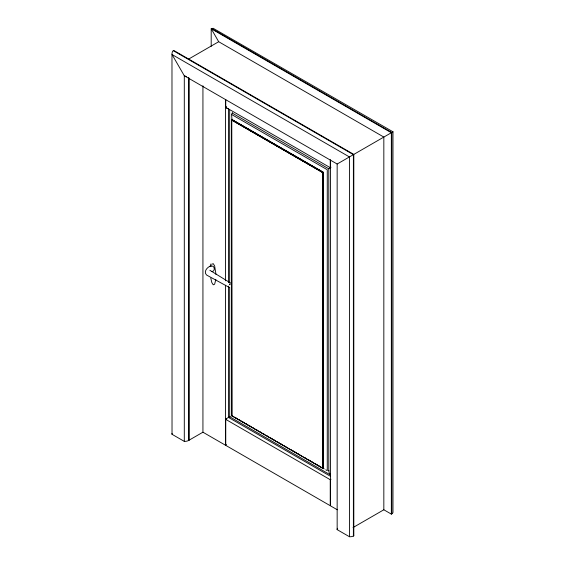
<?xml version="1.0" encoding="UTF-8"?>
<svg xmlns="http://www.w3.org/2000/svg" width="565" height="565" viewBox="0 0 565 565"><rect width="100%" height="100%" fill="white"/><g stroke="black" fill="none" stroke-linecap="round" stroke-linejoin="round"><path stroke-width="0.85" d="M225.449 280.812L225.449 99.362M225.753 99.539L225.753 107.336L226.501 106.905M330.243 159.867L330.243 167.664L330.991 167.233M337.298 509.778L330.539 505.88L330.539 160.036M210.039 266.652L210.936 263.954M232.42 112.534C230.619 114.921 232.526 117.668 231.657 120.112L322.488 172.487M211.529 266.164C214.418 264.858 215.802 271.617 211.924 271.581M330.419 474.762L329.105 472.623L328.858 470.447M215.851 279.336L214.636 284.202L213.231 284.809L211.819 282.578L210.787 278.114M229.8 284.04L229.927 284.88L229.835 284.124M188.47 77.363L188.47 440.538L202.934 432.204L202.934 85.788M211.819 264.265L213.224 263.657L214.636 265.889L215.992 274.463M393.021 131.765L337.157 164.02L337.157 529.638L349.424 536.722A4.894 2.825 0 0 0 353.224 536.107L353.81 535.782L353.81 154.407L173.653 50.391L172.438 51.549L171.979 53.548L172.028 434.301L184.296 441.385A5.812 3.355 0 0 0 188.371 440.594L188.47 440.538M383.84 509.778L391.347 514.108L391.912 513.776A4.894 2.825 0 0 0 392.972 511.579L392.972 131.793L213.174 28.285L211.197 28.723L211.197 46.337M188.668 59.064L218.69 41.725L383.833 137.069L383.833 509.778L353.054 527.548M228.507 282.578L228.507 108.932L226.184 107.957L225.449 107.166L226.205 106.736M337.15 164.02L184.296 75.767L172.028 54.515L349.424 156.936L349.424 536.722M328.802 470.935L328.802 168.843L330.419 167.911M211.698 265.811C207.842 266.15 202.899 271.73 206.649 275.077L229.489 287.536M230.209 416.454L225.449 419.202L330.539 479.876M231.353 415.791L231.777 415.55L231.735 119.618M226.501 418.94L225.753 419.378L225.753 445.375L330.243 505.703L330.243 479.699L330.991 479.268M202.934 432.204L225.449 445.206L226.501 444.599M353.81 535.782L353.386 536.023L353.386 154.648L173.236 50.638M231.615 119.349L231.954 415.784M186.655 76.706L184.296 75.767L184.296 441.385M211.614 28.476L391.764 132.493L391.764 513.868L391.347 514.108L391.347 132.733L211.197 28.723L218.69 41.725M225.449 107.166L330.539 167.84M232.328 113.141L328.802 168.843M231.777 114.596L327.269 169.726L327.269 470.68L325.744 469.798M231.707 119.526L322.961 172.212L322.898 468.208M231.756 119.709L322.827 172.29L322.827 468.145M231.763 119.794L322.756 172.332M231.749 119.957L322.615 172.417L322.488 468.011M234.899 417.351L237.194 418.672M238.72 419.555L241.008 420.876M242.533 421.758L244.059 422.641M245.591 423.524L247.88 424.845M249.405 425.728L250.931 426.61M253.226 427.931L254.751 428.814M256.277 429.69L257.802 430.572M260.091 431.893L261.623 432.776M263.149 433.659L264.674 434.541M266.963 435.862L268.488 436.745M270.783 438.066L272.309 438.949M273.834 439.831L275.36 440.714M277.648 442.035L279.181 442.918M280.706 443.793L282.232 444.676M284.52 445.997L286.045 446.88M291.392 449.966L295.975 452.614M297.501 453.49L299.789 454.818M304.373 457.459L306.661 458.78M308.186 459.663L310.475 460.984M312 461.866L313.533 462.749M315.058 463.632L317.346 464.953M318.872 465.835L320.397 466.711M321.93 467.594L324.218 468.915M231.664 415.614L323.025 468.357L323.025 172.177M330.108 474.741L229.687 416.758L229.687 287.232M330.539 476.344L228.507 417.436L228.507 286.102M231.177 283.397L209.855 270.275M322.686 172.374L322.686 468.053M322.424 172.523L322.424 468.032M231.558 284.23L231.558 119.264L323.116 172.12L323.116 468.533L231.558 415.678L231.558 285.996M229.687 110.133L229.687 282.832M225.449 285.219L225.449 445.206M188.929 78.005L188.929 440.29M188.788 78.027L188.788 440.34M188.661 77.984L188.661 440.354L188.576 77.921M337.157 529.638A5.812 3.355 0 0 1 337.517 528.275M172.028 434.301A4.894 2.825 0 0 1 172.064 433.369"/></g></svg>
